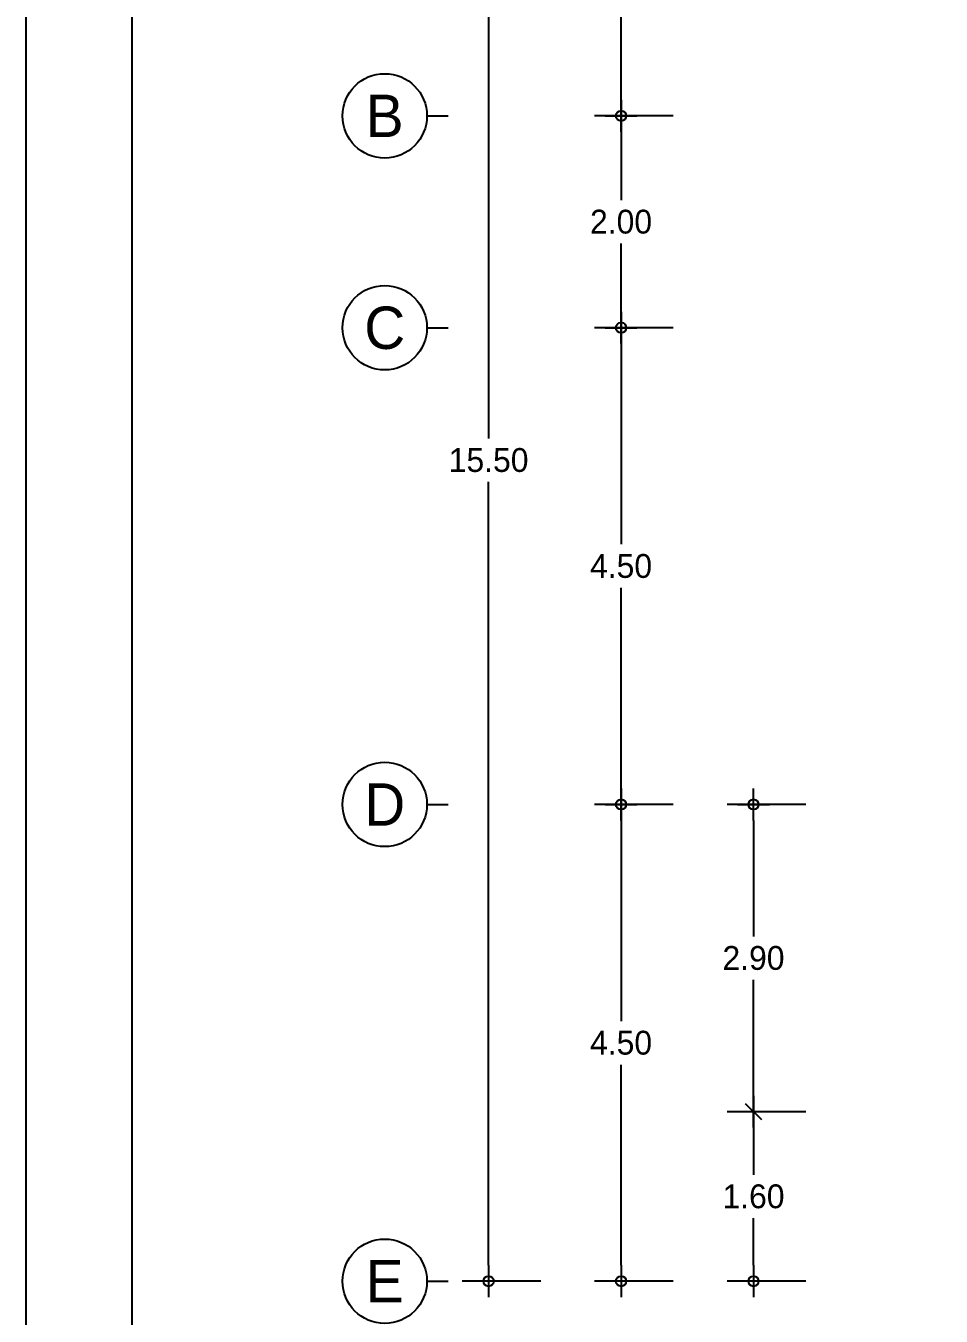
# Model space of a CAD drawing. Header units: inches. Extents: x -1366 to 1207, y -585 to 2554.
# Drawn here: x 657.84 to 666.48, y 1987.6 to 1999.78 of the extents above; entities that cross this region are included whole.
import ezdxf
from ezdxf.enums import TextEntityAlignment as Align

# ---------------------------------------------------------------- set-up
doc = ezdxf.new("R2010")
doc.units = ezdxf.units.IN
doc.header["$MEASUREMENT"] = 0
doc.header["$PDSIZE"] = 0.05
doc.layers.get('DEFPOINTS').update_dxf_attribs({"linetype": 'CONTINUOUS'})
doc.layers.add('Bodr A3', color=13, linetype='CONTINUOUS', plot=False)
for name, color, linetype in [('DIM', 7, 'CONTINUOUS'), ('DIMS-BUBL', 5, 'CONTINUOUS'), ('GRID-BUBL', 5, 'CONTINUOUS'), ('GRID-TEXT', 3, 'CONTINUOUS'), ('HEAD', 7, 'CONTINUOUS')]:
    doc.layers.add(name, color=color, linetype=linetype)
doc.styles.get("Standard").update_dxf_attribs({"font": 'CordiaUPC.ttf'})
doc.styles.add('style10', font='THSarabun.ttf')
doc.styles.add('style5', font='THSarabun.ttf')
doc.dimstyles.new('C-C100', dxfattribs={"dimtxt": 0.225, "dimasz": 0.15, "dimexe": 0.25, "dimexo": 0, "dimgap": 0.09, "dimtad": 1, "dimtih": 1, "dimtoh": 1, "dimzin": 0, "dimdsep": 46, "dimtxsty": 'style10', "dimblk1": 'B-2', "dimblk2": 'B-2', "dimsah": 1, "dimcen": 0.09, "dimdle": 0.18, "dimclrd": 1, "dimclre": 7, "dimclrt": 4, "dimadec": 0, "dimazin": 0, "dimtfac": 1, "dimtix": 1, "dimtmove": 2, "dimatfit": 3, "dimldrblk": 'B-2', "dimfxl": 1, "dimtolj": 1, "dimtzin": 0, "dimarcsym": 0})
doc.dimstyles.new('C-CC100', dxfattribs={"dimtxt": 0.225, "dimasz": 0.15, "dimexe": 0.25, "dimexo": 0, "dimgap": 0.09, "dimtad": 1, "dimtih": 1, "dimtoh": 1, "dimzin": 0, "dimdsep": 46, "dimtxsty": 'style10', "dimblk1": 'B-2', "dimblk2": 'B-2', "dimsah": 1, "dimcen": 0.09, "dimdle": 0.18, "dimclrd": 1, "dimclre": 7, "dimclrt": 2, "dimadec": 0, "dimazin": 0, "dimtfac": 1, "dimtix": 1, "dimtmove": 2, "dimatfit": 3, "dimldrblk": 'B-2', "dimfxl": 1, "dimtolj": 1, "dimtzin": 0, "dimarcsym": 0})
doc.dimstyles.new('C-L100', dxfattribs={"dimtxt": 0.225, "dimasz": 0.15, "dimexe": 0.25, "dimexo": 0, "dimgap": 0.09, "dimtad": 1, "dimtih": 1, "dimtoh": 1, "dimzin": 0, "dimdsep": 46, "dimtxsty": 'style10', "dimblk1": 'B-2', "dimblk2": 'B-3', "dimsah": 1, "dimcen": 0.09, "dimdle": 0.18, "dimclrd": 1, "dimclre": 7, "dimclrt": 4, "dimadec": 0, "dimazin": 0, "dimtfac": 1, "dimtix": 1, "dimtmove": 2, "dimatfit": 3, "dimldrblk": 'B-2', "dimfxl": 1, "dimtolj": 1, "dimtzin": 0, "dimarcsym": 0})

# ---------------------------------------------------------------- blocks, each defined once
blk = doc.blocks.new('B-2')
at = {"layer": 'DIM', "color": 2}
blk.add_line((0, 1), (0, -1), dxfattribs=at)
at = {"layer": 'DIM'}
blk.add_line((-1, 0), (1, 0), dxfattribs=at)
at = {"layer": 'DIM', "color": 2}
blk.add_circle((0, 0), 0.325, dxfattribs=at)
blk = doc.blocks.new('*D583')
at = {"layer": 'DEFPOINTS', "color": 0, "transparency": 16777216}
for p in [(663.462, 2003.428), (663.955, 2003.428), (663.955, 1998.928)]:
    blk.add_point(p, dxfattribs=at)
at = {"layer": 'DIM', "color": 7, "lineweight": -2, "transparency": 16777216}
for p, q in [((663.955, 2003.428), (663.212, 2003.428)), ((663.955, 1998.928), (663.212, 1998.928))]:
    blk.add_line(p, q, dxfattribs=at)
at = {"layer": 'DIM', "color": 1, "lineweight": -2, "transparency": 16777216}
for p, q in [((663.462, 2003.278), (663.462, 2001.384)), ((663.462, 1999.078), (663.462, 2000.972))]:
    blk.add_line(p, q, dxfattribs=at)
at = {"layer": 'DIM', "color": 1, "lineweight": -2, "transparency": 16777216, "xscale": 0.15, "yscale": 0.15, "zscale": 0.15}
for p, rotation in [((663.462, 2003.428), 90), ((663.462, 1998.928), 270)]:
    blk.add_blockref('B-2', p, dxfattribs=dict(at, rotation=rotation))
at = {"layer": 'DIM', "color": 4, "transparency": 16777216, "insert": (663.462, 2001.178), "char_height": 0.225, "attachment_point": 5, "style": 'style10'}
blk.add_mtext('\\A1;4.50', dxfattribs=at)
blk = doc.blocks.new('S-BBUP')
at = {"layer": 'GRID-BUBL'}
blk.add_line((0, 0.25), (0, 0), dxfattribs=at)
blk.add_circle((0, 0.75), 0.5, dxfattribs=at)
at = {"layer": 'GRID-TEXT'}
blk.add_attdef('X', text='', height=0.5, dxfattribs=at).set_placement((0, 0.75), align=Align.MIDDLE)
blk = doc.blocks.new('*D587')
at = {"layer": 'DEFPOINTS', "color": 0, "transparency": 16777216}
for p in [(663.955, 1998.928), (663.462, 1996.928), (663.955, 1996.928)]:
    blk.add_point(p, dxfattribs=at)
at = {"layer": 'DIM', "color": 7, "lineweight": -2, "transparency": 16777216}
for p, q in [((663.955, 1998.928), (663.212, 1998.928)), ((663.955, 1996.928), (663.212, 1996.928))]:
    blk.add_line(p, q, dxfattribs=at)
at = {"layer": 'DIM', "color": 1, "lineweight": -2, "transparency": 16777216}
for p, q in [((663.462, 1998.778), (663.462, 1998.133)), ((663.462, 1997.078), (663.462, 1997.723))]:
    blk.add_line(p, q, dxfattribs=at)
at = {"layer": 'DIM', "color": 1, "lineweight": -2, "transparency": 16777216, "xscale": 0.15, "yscale": 0.15, "zscale": 0.15}
for p, rotation in [((663.462, 1998.928), 90), ((663.462, 1996.928), 270)]:
    blk.add_blockref('B-2', p, dxfattribs=dict(at, rotation=rotation))
at = {"layer": 'DIM', "color": 4, "transparency": 16777216, "insert": (663.462, 1997.928), "char_height": 0.225, "attachment_point": 5, "style": 'style10'}
blk.add_mtext('\\A1;2.00', dxfattribs=at)
blk = doc.blocks.new('*D588')
at = {"layer": 'DEFPOINTS', "color": 0, "transparency": 16777216}
for p in [(662.212, 2003.428), (662.705, 2003.428), (662.705, 1987.928)]:
    blk.add_point(p, dxfattribs=at)
at = {"layer": 'DIM', "color": 7, "lineweight": -2, "transparency": 16777216}
for p, q in [((662.705, 2003.428), (661.962, 2003.428)), ((662.705, 1987.928), (661.962, 1987.928))]:
    blk.add_line(p, q, dxfattribs=at)
at = {"layer": 'DIM', "color": 1, "lineweight": -2, "transparency": 16777216}
for p, q in [((662.212, 2003.278), (662.212, 1995.883)), ((662.212, 1988.078), (662.212, 1995.473))]:
    blk.add_line(p, q, dxfattribs=at)
at = {"layer": 'DIM', "color": 1, "lineweight": -2, "transparency": 16777216, "xscale": 0.15, "yscale": 0.15, "zscale": 0.15}
for p, rotation in [((662.212, 2003.428), 90), ((662.212, 1987.928), 270)]:
    blk.add_blockref('B-2', p, dxfattribs=dict(at, rotation=rotation))
at = {"layer": 'DIM', "color": 2, "transparency": 16777216, "insert": (662.212, 1995.678), "char_height": 0.225, "attachment_point": 5, "style": 'style10'}
blk.add_mtext('\\A1;15.50', dxfattribs=at)
blk = doc.blocks.new('*D561')
at = {"layer": 'DEFPOINTS', "color": 0, "transparency": 16777216}
for p in [(663.462, 1996.928), (663.955, 1996.928), (663.955, 1992.428)]:
    blk.add_point(p, dxfattribs=at)
at = {"layer": 'DIM', "color": 7, "lineweight": -2, "transparency": 16777216}
for p, q in [((663.955, 1996.928), (663.212, 1996.928)), ((663.955, 1992.428), (663.212, 1992.428))]:
    blk.add_line(p, q, dxfattribs=at)
at = {"layer": 'DIM', "color": 1, "lineweight": -2, "transparency": 16777216}
for p, q in [((663.462, 1996.778), (663.462, 1994.884)), ((663.462, 1992.578), (663.462, 1994.472))]:
    blk.add_line(p, q, dxfattribs=at)
at = {"layer": 'DIM', "color": 1, "lineweight": -2, "transparency": 16777216, "xscale": 0.15, "yscale": 0.15, "zscale": 0.15}
for p, rotation in [((663.462, 1996.928), 90), ((663.462, 1992.428), 270)]:
    blk.add_blockref('B-2', p, dxfattribs=dict(at, rotation=rotation))
at = {"layer": 'DIM', "color": 4, "transparency": 16777216, "insert": (663.462, 1994.678), "char_height": 0.225, "attachment_point": 5, "style": 'style10'}
blk.add_mtext('\\A1;4.50', dxfattribs=at)
blk = doc.blocks.new('*D564')
at = {"layer": 'DEFPOINTS', "color": 0, "transparency": 16777216}
for p in [(663.955, 1992.428), (663.462, 1987.928), (663.955, 1987.928)]:
    blk.add_point(p, dxfattribs=at)
at = {"layer": 'DIM', "color": 7, "lineweight": -2, "transparency": 16777216}
for p, q in [((663.955, 1992.428), (663.212, 1992.428)), ((663.955, 1987.928), (663.212, 1987.928))]:
    blk.add_line(p, q, dxfattribs=at)
at = {"layer": 'DIM', "color": 1, "lineweight": -2, "transparency": 16777216}
for p, q in [((663.462, 1992.278), (663.462, 1990.384)), ((663.462, 1988.078), (663.462, 1989.972))]:
    blk.add_line(p, q, dxfattribs=at)
at = {"layer": 'DIM', "color": 1, "lineweight": -2, "transparency": 16777216, "xscale": 0.15, "yscale": 0.15, "zscale": 0.15}
for p, rotation in [((663.462, 1992.428), 90), ((663.462, 1987.928), 270)]:
    blk.add_blockref('B-2', p, dxfattribs=dict(at, rotation=rotation))
at = {"layer": 'DIM', "color": 4, "transparency": 16777216, "insert": (663.462, 1990.178), "char_height": 0.225, "attachment_point": 5, "style": 'style10'}
blk.add_mtext('\\A1;4.50', dxfattribs=at)
blk = doc.blocks.new('B-3')
at = {"layer": 'DIM'}
blk.add_line((-1, 0), (1, 0), dxfattribs=at)
at = {"layer": 'DIM', "color": 7}
blk.add_line((-0.495, -0.495), (0.495, 0.495), dxfattribs=at)
blk = doc.blocks.new('*D575')
at = {"layer": 'DEFPOINTS', "color": 0, "transparency": 16777216}
for p in [(664.712, 1989.528), (665.205, 1989.528), (665.205, 1987.928)]:
    blk.add_point(p, dxfattribs=at)
at = {"layer": 'DIM', "color": 7, "lineweight": -2, "transparency": 16777216}
for p, q in [((665.205, 1989.528), (664.462, 1989.528)), ((665.205, 1987.928), (664.462, 1987.928))]:
    blk.add_line(p, q, dxfattribs=at)
at = {"layer": 'DIM', "color": 1, "lineweight": -2, "transparency": 16777216}
for p, q in [((664.712, 1989.378), (664.712, 1988.933)), ((664.712, 1988.078), (664.712, 1988.523))]:
    blk.add_line(p, q, dxfattribs=at)
at = {"layer": 'DIM', "color": 1, "lineweight": -2, "transparency": 16777216, "xscale": 0.15, "yscale": 0.15, "zscale": 0.15}
for name, p, rotation in [('B-3', (664.712, 1989.528), 90), ('B-2', (664.712, 1987.928), 270)]:
    blk.add_blockref(name, p, dxfattribs=dict(at, rotation=rotation))
at = {"layer": 'DIM', "color": 4, "transparency": 16777216, "insert": (664.712, 1988.728), "char_height": 0.225, "attachment_point": 5, "style": 'style10'}
blk.add_mtext('\\A1;1.60', dxfattribs=at)
blk = doc.blocks.new('*D576')
at = {"layer": 'DEFPOINTS', "color": 0, "transparency": 16777216}
for p in [(665.205, 1992.428), (664.712, 1989.528), (665.205, 1989.528)]:
    blk.add_point(p, dxfattribs=at)
at = {"layer": 'DIM', "color": 7, "lineweight": -2, "transparency": 16777216}
for p, q in [((665.205, 1992.428), (664.462, 1992.428)), ((665.205, 1989.528), (664.462, 1989.528))]:
    blk.add_line(p, q, dxfattribs=at)
at = {"layer": 'DIM', "color": 1, "lineweight": -2, "transparency": 16777216}
for p, q in [((664.712, 1992.278), (664.712, 1991.183)), ((664.712, 1989.678), (664.712, 1990.773))]:
    blk.add_line(p, q, dxfattribs=at)
at = {"layer": 'DIM', "color": 1, "lineweight": -2, "transparency": 16777216, "xscale": 0.15, "yscale": 0.15, "zscale": 0.15}
for name, p, rotation in [('B-2', (664.712, 1992.428), 90), ('B-3', (664.712, 1989.528), 270)]:
    blk.add_blockref(name, p, dxfattribs=dict(at, rotation=rotation))
at = {"layer": 'DIM', "color": 4, "transparency": 16777216, "insert": (664.712, 1990.978), "char_height": 0.225, "attachment_point": 5, "style": 'style10'}
blk.add_mtext('\\A1;2.90', dxfattribs=at)

msp = doc.modelspace()

# ---------------------------------------------------------------- linework, layer by layer
at = {"layer": 'Bodr A3'}
msp.add_lwpolyline([(657.8438, 1981.4478), (699.8438, 1981.4478), (699.8438, 2011.1478), (657.8438, 2011.1478)], close=True, dxfattribs=at)
at = {"layer": 'HEAD', "color": 5}
msp.add_lwpolyline([(658.8438, 1984.5203), (698.8438, 1984.5203), (698.8438, 2010.1478), (658.8438, 2010.1478)], close=True, dxfattribs=at)

# ---------------------------------------------------------------- block references
at = {"layer": 'DIMS-BUBL'}
ref = msp.add_blockref('S-BBUP', (661.8289, 1998.9281), dxfattribs=dict(at, xscale=0.796444444444461, yscale=0.796444444444461, zscale=0.796444444444461, rotation=90))
ref.add_attrib('X', 'B', dxfattribs={"layer": 'GRID-TEXT', "color": 2, "height": 0.4, "style": 'style5'}).set_placement((661.2315, 1998.9281), align=Align.MIDDLE)
ref = msp.add_blockref('S-BBUP', (661.8289, 1996.9281), dxfattribs=dict(at, xscale=0.796444444444461, yscale=0.796444444444461, zscale=0.796444444444461, rotation=90))
ref.add_attrib('X', 'C', dxfattribs={"layer": 'GRID-TEXT', "color": 2, "height": 0.4, "style": 'style5'}).set_placement((661.2316, 1996.9281), align=Align.MIDDLE)
ref = msp.add_blockref('S-BBUP', (661.8289, 1992.4281), dxfattribs=dict(at, xscale=0.796444444444461, yscale=0.796444444444461, zscale=0.796444444444461, rotation=90))
ref.add_attrib('X', 'D', dxfattribs={"layer": 'GRID-TEXT', "color": 2, "height": 0.4, "style": 'style5'}).set_placement((661.2315, 1992.4281), align=Align.MIDDLE)
ref = msp.add_blockref('S-BBUP', (661.8289, 1987.9281), dxfattribs=dict(at, xscale=0.796444444444461, yscale=0.796444444444461, zscale=0.796444444444461, rotation=90))
ref.add_attrib('X', 'E', dxfattribs={"layer": 'GRID-TEXT', "color": 2, "height": 0.4, "style": 'style5'}).set_placement((661.2315, 1987.9281), align=Align.MIDDLE)

# ---------------------------------------------------------------- dimensions: what is measured, and where the dimension line sits
at = {"layer": 'DIM'}
for base, p1, p2, angle, dimstyle, picture, middle in [((662.2125, 2003.4281), (662.7052, 1987.9281), (662.7052, 2003.4281), 270, 'C-CC100', '*D588', (662.2125, 1995.6781)), ((663.4625, 1996.9281), (663.9552, 1998.9281), (663.9552, 1996.9281), 90, 'C-C100', '*D587', (663.4625, 1997.9281)), ((664.7125, 1989.5281), (665.2052, 1992.4281), (665.2052, 1989.5281), 90, 'C-L100', '*D576', (664.7125, 1990.9781)), ((664.7125, 1989.5281), (665.2052, 1987.9281), (665.2052, 1989.5281), 270, 'C-L100', '*D575', (664.7125, 1988.7281))]:
    dim = msp.add_linear_dim(base=base, p1=p1, p2=p2, angle=angle, dimstyle=dimstyle, dxfattribs=at)
    dim.commit()
    dim.dimension.update_dxf_attribs({"geometry": picture, "text_midpoint": middle})
for base, p1, p2, angle, picture, middle in [((663.4625, 2003.4281), (663.9552, 1998.9281), (663.9552, 2003.4281), 270, '*D583', (663.4625, 2001.1781)), ((663.4625, 1996.9281), (663.9552, 1992.4281), (663.9552, 1996.9281), 270, '*D561', (663.4625, 1994.6781)), ((663.4625, 1987.9281), (663.9552, 1992.4281), (663.9552, 1987.9281), 90, '*D564', (663.4625, 1990.1781))]:
    dim = msp.add_linear_dim(base=base, p1=p1, p2=p2, angle=angle, dimstyle='C-C100', override={"dimtxsty": 'style10', "dimldrblk": 'B-2'}, dxfattribs=at)
    dim.commit()
    dim.dimension.update_dxf_attribs({"geometry": picture, "text_midpoint": middle})

doc.saveas('drawing.dxf')
